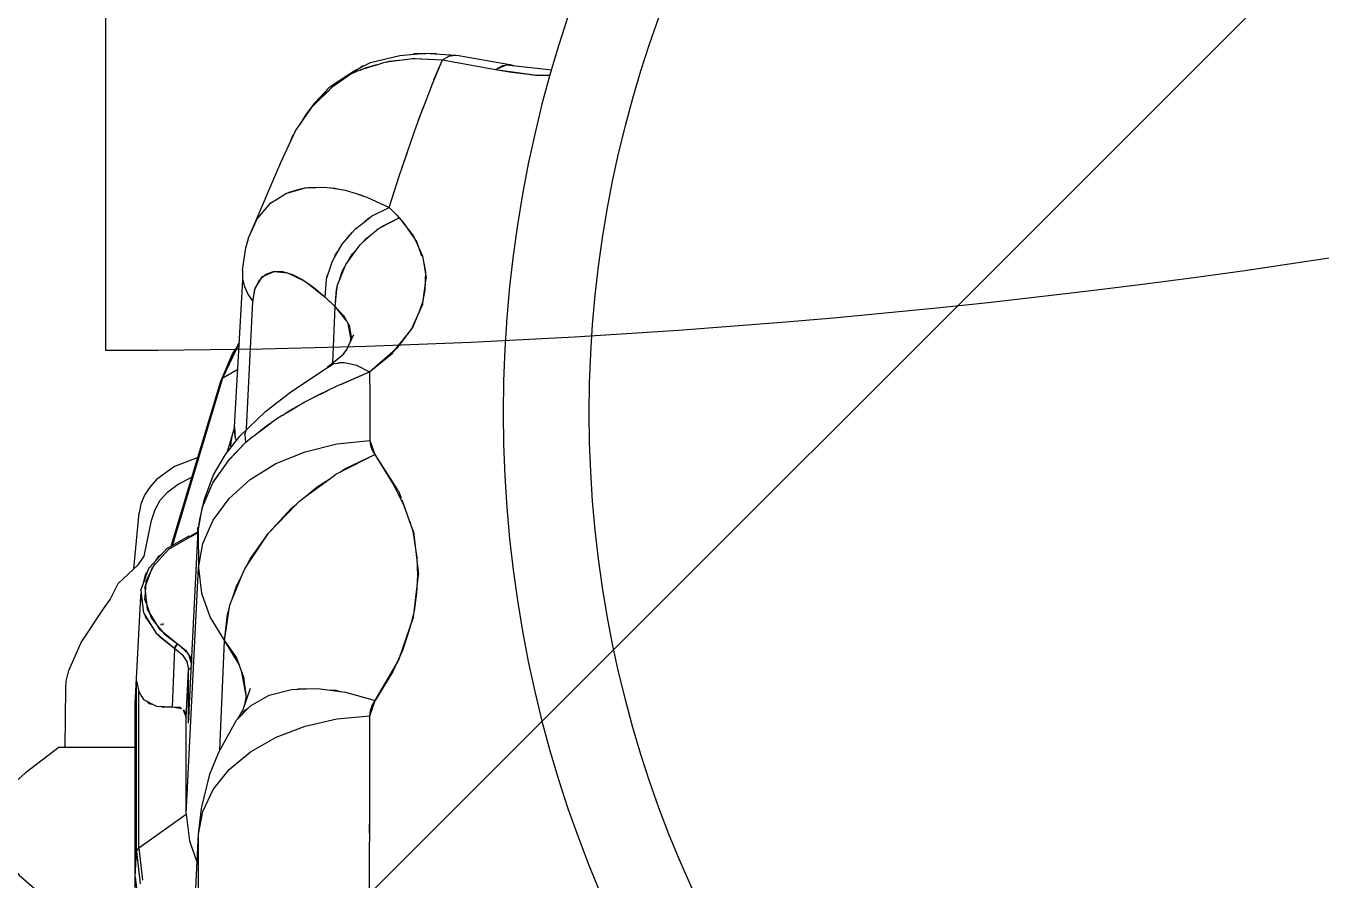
# Model space of a CAD drawing. Header units: millimetres. Extents: x 1084702 to 1166801, y 36632 to 124519.
# Drawn here: x 1102894.3 to 1103061, y 45964.1 to 46074.1 of the extents above; entities that cross this region are included whole.
import ezdxf

# ---------------------------------------------------------------- set-up
doc = ezdxf.new("R2010")
doc.units = ezdxf.units.MM
doc.header["$LTSCALE"] = 250
doc.linetypes.add('PHANTOM', pattern=[2.1, 1.25, -0.2, 0.125, -0.2, 0.125, -0.2])
doc.layers.get('0').update_dxf_attribs({"color": 255})
doc.layers.add('%posline', color=240, linetype='Continuous')
doc.layers.add('%symbol', color=1, linetype='Continuous')
doc.styles.add('ROMANS', font='ROMANS.shx', dxfattribs={"height": 100})
doc.dimstyles.new('dott', dxfattribs={"dimscale": 100, "dimtxt": 150, "dimasz": 0.01, "dimexe": 0.5, "dimexo": 1, "dimgap": 1, "dimtad": 1, "dimdsep": 46, "dimtxsty": 'ROMANS', "dimcen": 1.5, "dimclrd": 1, "dimclre": 1, "dimclrt": 2, "dimazin": 2, "dimtfac": 1, "dimtmove": 2, "dimatfit": 3, "dimldrblk": 'DOT', "dimfxl": 1, "dimtvp": 100, "dimtolj": 1, "dimarcsym": 0})

# ---------------------------------------------------------------- blocks, each defined once
blk = doc.blocks.new('_Dot')
at = {"color": 0, "linetype": 'ByBlock', "lineweight": -2}
blk.add_line((-0.5, 0), (-1, 0), dxfattribs=at)
at = {"color": 0, "linetype": 'ByBlock', "const_width": 0.5}
blk.add_lwpolyline([(-0.25, 0, 1), (0.25, 0, 1)], format="xyb", close=True, dxfattribs=at)
blk = doc.blocks.new('GENERATOR-CENTER')
blk.add_line((-1913.27, -700), (-1913.27, -1800))
at = {"linetype": 'PHANTOM'}
blk.add_arc((-1913.27, -750), 1050, 270, 2.7294, dxfattribs=at)
blk = doc.blocks.new('GENERATOR-BORDE')
for p, q in [((-1926.51, -394.72), (-1924.93, -426.7)), ((-1926.51, -394.72), (-1924.93, -426.7)), ((-1933.08, -415.91), (-1933.08, -421.21)), ((-1933.08, -415.91), (-1933.08, -421.21)), ((-1933.08, -421.21), (-1932.6, -417)), ((-1924.95, -417.31), (-1924.93, -426.7)), ((-1902.93, -417.91), (-1902.92, -423.48)), ((-1924.94, -419.99), (-1924.93, -426.7)), ((-1933.08, -421.21), (-1933.04, -420.85)), ((-1933.08, -421.21), (-1932.92, -424.47)), ((-1933.08, -421.21), (-1932.92, -424.47)), ((-1933.08, -421.21), (-1933.08, -443.16)), ((-1933.08, -421.21), (-1933.08, -443.16)), ((-1932.92, -424.47), (-1932.44, -420.28)), ((-1932.92, -424.47), (-1932.44, -420.29)), ((-1932.63, -424.95), (-1932.15, -420.78)), ((-1932.63, -424.95), (-1932.15, -420.79)), ((-1932.15, -420.79), (-1932.15, -420.79)), ((-1926.11, -425.82), (-1925.11, -423)), ((-1926.11, -425.82), (-1925.11, -423)), ((-1932.92, -424.47), (-1932.63, -424.95)), ((-1932.92, -424.47), (-1932.92, -446.44)), ((-1932.92, -424.47), (-1932.63, -424.95)), ((-1932.92, -424.47), (-1932.92, -446.44)), ((-1932.63, -424.95), (-1926.51, -429.28)), ((-1932.63, -424.95), (-1932.63, -445.05)), ((-1932.63, -424.95), (-1926.51, -429.28)), ((-1932.63, -424.95), (-1932.63, -445.05)), ((-1902.92, -423.47), (-1902.9, -427.99)), ((-1926.51, -429.28), (-1926.11, -425.82)), ((-1926.51, -429.28), (-1926.11, -425.82)), ((-1924.93, -426.7), (-1924.55, -429.99)), ((-1924.93, -426.7), (-1924.38, -429.62)), ((-1924.93, -426.7), (-1924.55, -429.99)), ((-1924.93, -426.7), (-1924.38, -429.62)), ((-1902.91, -426.83), (-1902.9, -429.23)), ((-1902.9, -427.99), (-1902.9, -432.08)), ((-1926.51, -429.28), (-1924.94, -460.98)), ((-1926.51, -429.28), (-1926.51, -441.72)), ((-1926.51, -429.28), (-1926.51, -441.72)), ((-1926.51, -429.28), (-1924.94, -460.98)), ((-1924.38, -429.62), (-1923.05, -432.43)), ((-1924.38, -429.62), (-1923.05, -432.43)), ((-1923.05, -432.43), (-1920.98, -435.01)), ((-1923.05, -432.43), (-1920.98, -435.01)), ((-1902.89, -432.07), (-1902.89, -434.99)), ((-1920.98, -435.01), (-1918.25, -437.29)), ((-1920.98, -435.01), (-1918.25, -437.29)), ((-1902.89, -434.99), (-1902.87, -441.92)), ((-1942.86, -437.88), (-1933.08, -437.88)), ((-1922.19, -437.53), (-1921.59, -451.59)), ((-1922.19, -437.53), (-1921.59, -451.59)), ((-1918.25, -437.29), (-1914.95, -439.17)), ((-1918.25, -437.29), (-1914.95, -439.17)), ((-1914.95, -439.17), (-1911.2, -440.6)), ((-1914.95, -439.17), (-1911.2, -440.6)), ((-1926.91, -442.71), (-1926.51, -441.72)), ((-1926.72, -442.55), (-1926.51, -441.72)), ((-1926.51, -441.72), (-1926.21, -447.91)), ((-1926.51, -441.72), (-1926.21, -447.91)), ((-1926.21, -440.99), (-1924.96, -465.74)), ((-1926.21, -440.99), (-1926.21, -447.91)), ((-1926.21, -440.99), (-1926.15, -442.44)), ((-1926.21, -440.99), (-1926.21, -447.91)), ((-1926.21, -440.99), (-1924.96, -465.74)), ((-1920.05, -441.35), (-1918.26, -443.23)), ((-1919.86, -441.54), (-1919.23, -442.61)), ((-1911.2, -440.6), (-1907.13, -441.53)), ((-1911.2, -440.6), (-1907.13, -441.53)), ((-1907.13, -441.53), (-1902.87, -441.92)), ((-1907.13, -441.53), (-1902.87, -441.92)), ((-1933.08, -443.16), (-1933.08, -443.42)), ((-1933.08, -443.16), (-1932.92, -446.44)), ((-1933.08, -443.16), (-1932.92, -446.44)), ((-1933.08, -443.42), (-1933.08, -443.53)), ((-1933.08, -443.42), (-1932.92, -446.68)), ((-1933.08, -443.42), (-1932.91, -446.75)), ((-1932, -444.04), (-1930.35, -443.16)), ((-1931.34, -443.53), (-1930.75, -443.37)), ((-1930.35, -443.16), (-1928.3, -443.1)), ((-1929.89, -443.15), (-1929.51, -443.05)), ((-1929.51, -443.05), (-1928.3, -443.1)), ((-1928.3, -443.1), (-1927.11, -442.86)), ((-1928.3, -443.1), (-1927.34, -443.02)), ((-1928.3, -443.1), (-1927.97, -450.6)), ((-1928.3, -443.1), (-1927.97, -450.6)), ((-1927.34, -443.02), (-1927.14, -442.87)), ((-1926.9, -442.68), (-1926.72, -442.55)), ((-1926.15, -442.44), (-1926.12, -442.65)), ((-1919.25, -442.18), (-1918.93, -442.66)), ((-1919.23, -442.61), (-1918.23, -445.48)), ((-1918.98, -443.32), (-1918.81, -444.31)), ((-1918.93, -442.66), (-1918.62, -442.85)), ((-1918.91, -442.54), (-1918.88, -442.69)), ((-1918.9, -442.55), (-1918.9, -442.6)), ((-1918.85, -442.6), (-1918.8, -442.74)), ((-1918.84, -442.61), (-1918.79, -442.74)), ((-1918.26, -443.23), (-1915.86, -444.57)), ((-1902.87, -441.92), (-1902.21, -443.89)), ((-1902.87, -441.92), (-1902.8, -442.6)), ((-1902.86, -442.04), (-1902.84, -442.03)), ((-1902.8, -442.6), (-1902.58, -443.26)), ((-1902.58, -443.26), (-1902.21, -443.89)), ((-1933.08, -443.53), (-1932.92, -446.68)), ((-1933.08, -443.56), (-1933.06, -443.62)), ((-1933.08, -443.58), (-1933.06, -443.71)), ((-1933.08, -443.58), (-1933.06, -443.71)), ((-1932.92, -446.44), (-1932.63, -445.05)), ((-1932.92, -446.44), (-1932.63, -445.05)), ((-1932.63, -445.05), (-1932.25, -444.36)), ((-1932.25, -444.36), (-1932, -444.04)), ((-1931.59, -443.82), (-1931.34, -443.53)), ((-1931.28, -443.51), (-1931.24, -443.64)), ((-1931.28, -443.51), (-1931.24, -443.64)), ((-1919.44, -447.74), (-1918.81, -444.31)), ((-1919.13, -446.92), (-1918.81, -444.31)), ((-1918.9, -443.56), (-1918.81, -444.3)), ((-1918.81, -444.31), (-1918.81, -444.31)), ((-1915.86, -444.57), (-1912.95, -445.32)), ((-1908.01, -445.25), (-1906, -444.98)), ((-1907.23, -445.21), (-1906.73, -445.07)), ((-1906, -444.98), (-1902.21, -443.89)), ((-1902.21, -443.89), (-1899.24, -448.97)), ((-1932.92, -446.44), (-1932.91, -446.75)), ((-1932.92, -446.44), (-1932.92, -446.44)), ((-1932.92, -446.44), (-1932.91, -446.75)), ((-1932.92, -446.68), (-1932.91, -446.73)), ((-1932.91, -446.75), (-1932.38, -457.33)), ((-1918.99, -445.25), (-1918.93, -445.26)), ((-1912.95, -445.32), (-1911.11, -445.4)), ((-1912.28, -445.35), (-1911.88, -445.44)), ((-1911.88, -445.44), (-1911.11, -445.4)), ((-1911.12, -445.4), (-1911.12, -445.4)), ((-1911.1, -445.4), (-1909.63, -445.46)), ((-1909.63, -445.46), (-1908.01, -445.25)), ((-1908.01, -445.25), (-1907.23, -445.21)), ((-1926.42, -448.92), (-1926.21, -447.91)), ((-1926.42, -448.92), (-1926.21, -447.91)), ((-1926.21, -447.91), (-1925.85, -448.16)), ((-1926.21, -447.91), (-1925.85, -448.16)), ((-1920.06, -449.37), (-1919.13, -446.92)), ((-1919.38, -447.41), (-1919.32, -447.42)), ((-1919.38, -447.41), (-1919.32, -447.42)), ((-1919.38, -447.42), (-1919.32, -447.42)), ((-1919.33, -447.12), (-1919.21, -447.14)), ((-1927.97, -450.6), (-1927.02, -449.84)), ((-1927.65, -451.21), (-1926.25, -449.93)), ((-1927.02, -449.84), (-1926.42, -448.92)), ((-1927.02, -449.84), (-1926.42, -448.92)), ((-1926.64, -449.26), (-1926.64, -449.26)), ((-1926.6, -450.37), (-1925.94, -449.36)), ((-1926.44, -448.95), (-1926.44, -448.95)), ((-1926.25, -449.93), (-1925.82, -448.6)), ((-1925.94, -449.36), (-1925.81, -448.77)), ((-1921.59, -451.59), (-1919.75, -448.54)), ((-1921.59, -451.59), (-1920.06, -449.37)), ((-1919.76, -448.56), (-1919.76, -448.57)), ((-1919.76, -448.56), (-1919.76, -448.57)), ((-1899.2, -449.04), (-1899.14, -449.15)), ((-1899.14, -449.15), (-1899.08, -449.32)), ((-1899.05, -449.41), (-1897.26, -454.62)), ((-1898.94, -449.72), (-1898.91, -449.72)), ((-1930.19, -452.4), (-1927.97, -450.6)), ((-1930.02, -452.16), (-1927.97, -450.6)), ((-1930.02, -453.14), (-1927.65, -451.21)), ((-1929.36, -452.47), (-1927.65, -451.21)), ((-1928.75, -451.23), (-1928.71, -451.17)), ((-1927.97, -450.6), (-1927.65, -451.21)), ((-1927.97, -450.6), (-1927.88, -450.93)), ((-1927.88, -450.93), (-1927.65, -451.21)), ((-1927.65, -451.21), (-1926.6, -450.37)), ((-1923.44, -454.58), (-1921.59, -451.59)), ((-1923.44, -454.58), (-1921.59, -451.59)), ((-1921.59, -451.59), (-1920.98, -455.69)), ((-1921.59, -451.59), (-1921.2, -454.98)), ((-1931.54, -455.67), (-1930.02, -453.14)), ((-1930.99, -453.51), (-1930.44, -452.6)), ((-1930.44, -452.6), (-1930.19, -452.4)), ((-1930.38, -453.73), (-1929.36, -452.47)), ((-1930.19, -452.4), (-1930.02, -452.16)), ((-1930.19, -453.43), (-1930.16, -453.47)), ((-1932.03, -455.24), (-1931.85, -454.94)), ((-1931.85, -454.94), (-1930.99, -453.51)), ((-1931.85, -454.94), (-1931.77, -454.61)), ((-1931.77, -454.61), (-1930.99, -453.51)), ((-1931.26, -455.2), (-1931.04, -454.55)), ((-1931.04, -454.55), (-1930.38, -453.73)), ((-1930.21, -453.46), (-1930.18, -453.49)), ((-1929.79, -453.77), (-1929.78, -453.61)), ((-1929.59, -453.8), (-1929.5, -453.68)), ((-1929.56, -453.68), (-1929.48, -453.58)), ((-1924.56, -457.73), (-1923.44, -454.58)), ((-1924.56, -457.73), (-1923.44, -454.58)), ((-1921.2, -454.98), (-1920.98, -455.69)), ((-1897.26, -454.62), (-1897.22, -454.95)), ((-1897.22, -454.95), (-1896.64, -460.09)), ((-1932.38, -457.33), (-1932.13, -456.21)), ((-1932.3, -457.73), (-1932.13, -456.21)), ((-1932.13, -456.21), (-1932.03, -455.24)), ((-1931.84, -458.41), (-1931.54, -455.67)), ((-1931.83, -456.87), (-1931.6, -456.2)), ((-1931.6, -456.2), (-1931.26, -455.2)), ((-1920.98, -455.69), (-1920.91, -456.15)), ((-1920.91, -456.15), (-1920.59, -456.94)), ((-1932.38, -457.33), (-1932.3, -457.73)), ((-1932.34, -458.1), (-1932.3, -457.73)), ((-1932.34, -458.1), (-1932.01, -459.01)), ((-1931.84, -458.41), (-1930.87, -461.08)), ((-1931.83, -456.87), (-1931.77, -457.78)), ((-1931.77, -457.78), (-1931.67, -459.27)), ((-1924.94, -460.98), (-1924.56, -457.73)), ((-1924.94, -460.98), (-1924.56, -457.73)), ((-1920.59, -456.94), (-1919.31, -460.07)), ((-1920.59, -456.94), (-1920.1, -458.5)), ((-1932.01, -459.01), (-1931.77, -460.06)), ((-1932.01, -459.01), (-1931.48, -460.47)), ((-1931.77, -460.06), (-1931.48, -460.47)), ((-1931.67, -459.27), (-1930.57, -461.53)), ((-1920.1, -458.5), (-1919.31, -460.07)), ((-1919.31, -460.07), (-1918.99, -460.86)), ((-1896.64, -460.09), (-1896.63, -460.13)), ((-1933.26, -460.83), (-1932.59, -468.04)), ((-1931.48, -460.47), (-1931.33, -460.88)), ((-1931.33, -460.88), (-1931.19, -461.08)), ((-1931.19, -461.08), (-1929, -463.45)), ((-1930.87, -461.08), (-1928.75, -463.39)), ((-1924.96, -465.74), (-1924.94, -460.98)), ((-1924.96, -465.74), (-1924.94, -460.98)), ((-1924.94, -460.98), (-1924.39, -464.12)), ((-1924.94, -460.98), (-1924.39, -464.12)), ((-1918.99, -460.86), (-1918.68, -461.32)), ((-1918.68, -461.32), (-1915.93, -465.44)), ((-1918.68, -461.32), (-1918.32, -462.03)), ((-1897.23, -465.24), (-1896.68, -460.52)), ((-1896.67, -460.47), (-1896.63, -460.13)), ((-1930.49, -461.85), (-1930, -462.52)), ((-1930, -462.52), (-1929.61, -462.79)), ((-1928.75, -463.39), (-1925.94, -464.99)), ((-1918.32, -462.03), (-1915.93, -465.44)), ((-1917.73, -462.74), (-1917.73, -462.88)), ((-1896.95, -462.89), (-1896.9, -462.89)), ((-1896.95, -462.89), (-1896.9, -462.89)), ((-1929, -463.45), (-1926.12, -465.1)), ((-1928.62, -463.48), (-1925.94, -464.99)), ((-1928.47, -463.76), (-1922.08, -485)), ((-1928.47, -463.76), (-1922.08, -485)), ((-1928.28, -463.87), (-1921.8, -485.44)), ((-1928.28, -463.87), (-1921.8, -485.44)), ((-1927.31, -464.42), (-1927.24, -464.47)), ((-1927.24, -464.47), (-1927.16, -464.51)), ((-1926.12, -465.1), (-1925.94, -464.99)), ((-1926.03, -465.05), (-1925.11, -465.56)), ((-1926.03, -465.05), (-1925.11, -465.56)), ((-1925.94, -464.99), (-1925.03, -465.57)), ((-1925.94, -464.99), (-1925.03, -465.5)), ((-1925.03, -464.2), (-1925.03, -466.15)), ((-1924.39, -464.12), (-1923.06, -467.13)), ((-1924.39, -464.12), (-1923.06, -467.13)), ((-1925.11, -465.56), (-1925.03, -465.63)), ((-1925.11, -465.56), (-1925.03, -465.63)), ((-1925.03, -466.15), (-1924.89, -466.21)), ((-1924.96, -465.74), (-1924.41, -468.84)), ((-1924.96, -465.74), (-1924.75, -467.19)), ((-1915.93, -465.44), (-1912.34, -469.16)), ((-1915.93, -465.44), (-1913.01, -468.6)), ((-1898.78, -469.74), (-1897.38, -465.88)), ((-1897.37, -465.86), (-1897.27, -465.56)), ((-1897.27, -465.56), (-1897.23, -465.28)), ((-1923.06, -467.13), (-1921, -469.91)), ((-1923.06, -467.13), (-1921, -469.91)), ((-1914.03, -467.41), (-1914.03, -467.5)), ((-1897.72, -466.8), (-1897.61, -466.83)), ((-1897.72, -466.82), (-1897.62, -466.85)), ((-1924.41, -468.84), (-1924.4, -468.86)), ((-1924.4, -468.85), (-1924.4, -468.87)), ((-1924.4, -468.86), (-1924.06, -469.65)), ((-1924.4, -468.87), (-1923.95, -469.9)), ((-1923.99, -469.81), (-1923.08, -471.92)), ((-1921, -469.91), (-1918.27, -472.36)), ((-1921, -469.91), (-1918.27, -472.36)), ((-1913.01, -468.6), (-1912.34, -469.16)), ((-1912.34, -469.16), (-1911.94, -469.58)), ((-1911.94, -469.58), (-1911.16, -470.16)), ((-1899.14, -470.74), (-1898.85, -469.93)), ((-1911.16, -470.16), (-1908.05, -472.45)), ((-1911.16, -470.16), (-1909.67, -471.41)), ((-1909.67, -471.41), (-1908.05, -472.45)), ((-1902.22, -475.56), (-1899.28, -470.95)), ((-1899.25, -470.9), (-1899.14, -470.74)), ((-1923.08, -471.92), (-1923.05, -471.96)), ((-1923.05, -471.95), (-1923.03, -471.99)), ((-1923.05, -471.96), (-1922.42, -472.86)), ((-1923.03, -471.99), (-1922.18, -473.2)), ((-1922.24, -473.12), (-1921.01, -474.88)), ((-1918.27, -472.36), (-1914.97, -474.39)), ((-1918.27, -472.36), (-1914.97, -474.39)), ((-1908.05, -472.45), (-1907.27, -473.03)), ((-1907.27, -473.03), (-1906.76, -473.28)), ((-1906.76, -473.28), (-1902.22, -475.56)), ((-1906.76, -473.28), (-1906.03, -473.75)), ((-1921.01, -474.88), (-1920.96, -474.93)), ((-1920.96, -474.93), (-1920.93, -474.97)), ((-1920.95, -474.94), (-1918.87, -477.09)), ((-1920.93, -474.97), (-1918.87, -477.09)), ((-1914.97, -474.39), (-1911.22, -475.93)), ((-1914.97, -474.39), (-1911.22, -475.93)), ((-1906.12, -473.6), (-1906.11, -473.7)), ((-1906.03, -473.75), (-1902.22, -475.56)), ((-1905.56, -473.88), (-1905.56, -473.97)), ((-1901.5, -474.42), (-1901.49, -474.42)), ((-1921.22, -475.95), (-1920.38, -478.72)), ((-1921.22, -475.95), (-1920.38, -478.72)), ((-1920.76, -476.62), (-1920.72, -477.14)), ((-1911.22, -475.93), (-1907.14, -476.93)), ((-1911.22, -475.93), (-1907.14, -476.93)), ((-1902.89, -477.36), (-1902.22, -475.56)), ((-1902.89, -477.36), (-1902.81, -476.73)), ((-1902.81, -476.73), (-1902.59, -476.13)), ((-1902.59, -476.13), (-1902.22, -475.56)), ((-1920.72, -477.14), (-1920.5, -478.29)), ((-1920.5, -478.29), (-1920.32, -478.96)), ((-1920.36, -478.7), (-1920.27, -477.88)), ((-1920.29, -479.13), (-1920.21, -477.69)), ((-1920.27, -477.88), (-1920.22, -477.74)), ((-1920.21, -477.69), (-1920.11, -477.42)), ((-1918.96, -478.14), (-1918.87, -477.09)), ((-1918.96, -478.14), (-1918.87, -477.09)), ((-1918.96, -478.14), (-1918.73, -478.93)), ((-1918.96, -478.14), (-1918.73, -478.93)), ((-1918.87, -477.09), (-1918.28, -477.62)), ((-1918.28, -477.62), (-1917.46, -478.24)), ((-1917.47, -478.22), (-1916.16, -479.28)), ((-1917.29, -478.36), (-1915.58, -479.66)), ((-1907.14, -476.93), (-1902.89, -477.36)), ((-1907.14, -476.93), (-1902.89, -477.36)), ((-1902.9, -482.46), (-1902.89, -477.36)), ((-1920.4, -478.49), (-1920.3, -479.04)), ((-1920.37, -478.67), (-1920.37, -478.67)), ((-1920.36, -478.7), (-1920.29, -479.13)), ((-1920.32, -478.95), (-1920.28, -479.06)), ((-1920.32, -478.96), (-1920.3, -479.04)), ((-1920.32, -478.96), (-1920.3, -479.04)), ((-1920.3, -479.01), (-1920.28, -479.08)), ((-1920.3, -479.04), (-1920.29, -479.13)), ((-1920.3, -479.04), (-1920.29, -479.13)), ((-1920.29, -479.13), (-1919.22, -498.03)), ((-1918.78, -478.87), (-1917.93, -495.26)), ((-1918.78, -478.87), (-1917.93, -495.26)), ((-1916.16, -479.28), (-1915.48, -479.73)), ((-1916.06, -479.35), (-1916.01, -479.33)), ((-1916.06, -479.35), (-1916.01, -479.33)), ((-1915.49, -479.73), (-1914.98, -480.11)), ((-1914.98, -480.11), (-1914.15, -480.61)), ((-1914.17, -480.59), (-1913.07, -481.31)), ((-1913.93, -480.74), (-1912.1, -481.84)), ((-1913.07, -481.31), (-1911.98, -481.91)), ((-1912.77, -481.44), (-1912.67, -481.53)), ((-1912.58, -481.55), (-1912.51, -481.62)), ((-1911.99, -481.91), (-1911.23, -482.36)), ((-1911.23, -482.36), (-1910.56, -482.7)), ((-1910.57, -482.68), (-1909.73, -483.14)), ((-1910.39, -482.78), (-1908.31, -483.81)), ((-1909.73, -483.14), (-1908.06, -483.93)), ((-1902.91, -486.2), (-1902.9, -483.12)), ((-1902.9, -483.12), (-1902.9, -482.45)), ((-1922.08, -485), (-1921.8, -485.44)), ((-1922.08, -485), (-1921.8, -485.44)), ((-1922.08, -485), (-1920.58, -488.51)), ((-1908.08, -483.93), (-1907.16, -484.38)), ((-1907.16, -484.38), (-1906.77, -484.55)), ((-1906.78, -484.54), (-1906.29, -484.77)), ((-1906.55, -484.64), (-1902.91, -486.2)), ((-1906.29, -484.77), (-1902.91, -486.2)), ((-1905.55, -485.07), (-1905.55, -485.08)), ((-1921.8, -485.44), (-1919.87, -486.54)), ((-1921.8, -485.44), (-1919.68, -489.92)), ((-1921.8, -485.44), (-1919.87, -486.54)), ((-1921.8, -485.44), (-1920.31, -488.91)), ((-1908.57, -486.61), (-1908.33, -486.76)), ((-1908.33, -486.76), (-1907.9, -487.03)), ((-1908.33, -486.76), (-1908.19, -486.93)), ((-1905.25, -485.2), (-1905.23, -485.22)), ((-1904.6, -487.06), (-1902.91, -486.2)), ((-1902.91, -486.2), (-1899.28, -489.4)), ((-1902.91, -486.2), (-1899.98, -488.63)), ((-1921.01, -487.28), (-1920.11, -489.17)), ((-1908.19, -486.93), (-1906.33, -488.46)), ((-1908.19, -486.93), (-1907.9, -487.03)), ((-1907.9, -487.03), (-1907.52, -487.27)), ((-1907.66, -487.37), (-1907.36, -494.59)), ((-1907.66, -487.37), (-1907.36, -494.59)), ((-1907.52, -487.27), (-1907.03, -487.33)), ((-1907.03, -487.33), (-1906.48, -487.39)), ((-1907.03, -487.33), (-1906.74, -487.42)), ((-1906.74, -487.42), (-1906.48, -487.39)), ((-1906.48, -487.39), (-1906.17, -487.42)), ((-1906.17, -487.42), (-1905.33, -487.23)), ((-1905.33, -487.23), (-1904.78, -487.1)), ((-1905.33, -487.23), (-1904.93, -487.17)), ((-1905.01, -487.15), (-1905.01, -487.18)), ((-1904.93, -487.17), (-1904.78, -487.1)), ((-1904.78, -487.1), (-1904.6, -487.06)), ((-1920.58, -488.51), (-1920.31, -488.91)), ((-1920.32, -488.87), (-1920.11, -489.17)), ((-1920.31, -488.91), (-1919.85, -489.56)), ((-1920.11, -489.17), (-1919.87, -489.52)), ((-1920.09, -489.22), (-1919.89, -489.64)), ((-1919.89, -489.64), (-1919.71, -489.84)), ((-1906.33, -488.46), (-1906.19, -488.58)), ((-1906.33, -488.46), (-1905.84, -489.07)), ((-1905.84, -489.07), (-1904.96, -491.02)), ((-1899.98, -488.63), (-1899.62, -489.07)), ((-1899.55, -489.16), (-1898.12, -490.94)), ((-1899.28, -489.4), (-1897.37, -491.93)), ((-1905.7, -492.42), (-1905.34, -490.33)), ((-1905.56, -492.17), (-1905.29, -490.72)), ((-1905.37, -490.11), (-1905.29, -490.72)), ((-1898.01, -491.08), (-1897.52, -491.68)), ((-1897.52, -491.68), (-1897.47, -491.79)), ((-1907.36, -494.59), (-1905.87, -492.74)), ((-1906.26, -493.47), (-1905.56, -492.17)), ((-1897.47, -491.8), (-1896.06, -494.94)), ((-1897.37, -491.93), (-1896.6, -493.73)), ((-1908.64, -495.82), (-1907.36, -494.59)), ((-1908.64, -495.82), (-1907.66, -494.88)), ((-1907.66, -494.88), (-1907.36, -494.59)), ((-1907.36, -494.59), (-1906.26, -493.47)), ((-1907.36, -494.59), (-1907.09, -497.28)), ((-1907.36, -494.59), (-1907.19, -496.82)), ((-1896.06, -494.94), (-1896.05, -495.03)), ((-1896.05, -495.03), (-1895.64, -498.26)), ((-1919.03, -497.21), (-1918.58, -496.21)), ((-1918.58, -496.21), (-1917.93, -495.26)), ((-1917.93, -495.26), (-1917.63, -496.98)), ((-1917.93, -495.26), (-1917.67, -496.86)), ((-1910.95, -497.67), (-1908.64, -495.82)), ((-1910.09, -497.07), (-1908.64, -495.82)), ((-1908.64, -495.82), (-1908.48, -498.07)), ((-1908.64, -495.82), (-1908.64, -495.83)), ((-1919.29, -499.29), (-1919.27, -498.24)), ((-1919.27, -498.24), (-1919.17, -497.83)), ((-1919.18, -497.73), (-1919.13, -497.63)), ((-1919.18, -497.73), (-1919.17, -497.83)), ((-1919.17, -497.83), (-1919.13, -497.63)), ((-1919.13, -497.63), (-1919.03, -497.21)), ((-1917.67, -496.86), (-1917.1, -498.03)), ((-1917.63, -496.98), (-1916.7, -498.48)), ((-1917.1, -498.03), (-1916.29, -498.78)), ((-1913.49, -498.96), (-1911.27, -497.89)), ((-1912.85, -498.74), (-1911.5, -498.05)), ((-1911.5, -498.05), (-1910.09, -497.07)), ((-1911.27, -497.89), (-1911.16, -497.84)), ((-1911.16, -497.84), (-1910.95, -497.67)), ((-1908.48, -498.07), (-1908.4, -498.33)), ((-1908.4, -498.33), (-1908.14, -499.15)), ((-1908.4, -498.33), (-1908.38, -498.53)), ((-1907.19, -496.82), (-1907.11, -497.08)), ((-1907.09, -497.28), (-1905.98, -500.03)), ((-1906.84, -497.89), (-1906.44, -499.12)), ((-1895.98, -500.41), (-1895.64, -498.27)), ((-1895.7, -497.8), (-1895.69, -497.79)), ((-1895.64, -498.27), (-1895.64, -498.27)), ((-1919.29, -499.29), (-1918.84, -502.17)), ((-1916.7, -498.48), (-1915.19, -499.14)), ((-1916.29, -498.78), (-1915.28, -499.13)), ((-1916.25, -498.8), (-1916.24, -498.69)), ((-1915.28, -499.13), (-1914.13, -499.11)), ((-1915.19, -499.14), (-1913.49, -498.96)), ((-1914.5, -499.07), (-1914.48, -499.12)), ((-1914.4, -499.06), (-1914.37, -499.11)), ((-1914.13, -499.11), (-1912.85, -498.74)), ((-1908.38, -498.53), (-1908.14, -499.15)), ((-1908.29, -498.76), (-1908.27, -498.74)), ((-1908.29, -498.76), (-1908.27, -498.74)), ((-1908.14, -499.15), (-1907.74, -500.39)), ((-1906.44, -499.12), (-1906.14, -499.63)), ((-1905.98, -500.03), (-1904.52, -502.06)), ((-1895.67, -498.47), (-1895.66, -498.47)), ((-1895.67, -498.47), (-1895.66, -498.47)), ((-1907.74, -500.39), (-1907.44, -500.91)), ((-1907.44, -500.91), (-1906.92, -501.82)), ((-1907.44, -500.91), (-1907.29, -501.31)), ((-1907.29, -501.31), (-1906.92, -501.82)), ((-1905.61, -500.54), (-1905.15, -501.34)), ((-1905.15, -501.34), (-1904.52, -502.06)), ((-1897.09, -503.32), (-1896.09, -501.08)), ((-1896.87, -503), (-1896.23, -501.13)), ((-1896.21, -501.07), (-1896.2, -501.05)), ((-1896.09, -501.08), (-1895.98, -500.41)), ((-1918.84, -502.17), (-1918.52, -503.39)), ((-1918.53, -503.36), (-1918.53, -503.38)), ((-1918.53, -503.38), (-1918.52, -503.39)), ((-1918.53, -503.38), (-1918.52, -503.39)), ((-1918.52, -503.39), (-1918.51, -503.46)), ((-1906.92, -501.82), (-1906.45, -502.63)), ((-1906.45, -502.63), (-1905.83, -503.35)), ((-1905.83, -503.35), (-1905.12, -504.17)), ((-1905.83, -503.35), (-1905.46, -503.86)), ((-1904.52, -502.06), (-1904.15, -502.57)), ((-1904.15, -502.57), (-1903.81, -502.87)), ((-1903.81, -502.87), (-1902.31, -504.18)), ((-1903.81, -502.87), (-1903.41, -503.32)), ((-1903.41, -503.32), (-1902.31, -504.18)), ((-1898.59, -505.45), (-1896.87, -503)), ((-1897.26, -503.69), (-1897.11, -503.34)), ((-1918.51, -503.46), (-1917.69, -505.22)), ((-1905.46, -503.86), (-1905.12, -504.17)), ((-1905.12, -504.17), (-1904.72, -504.62)), ((-1904.72, -504.62), (-1903.61, -505.49)), ((-1902.31, -504.18), (-1901.78, -504.65)), ((-1901.78, -504.65), (-1901.58, -504.75)), ((-1901.58, -504.75), (-1899.11, -506.05)), ((-1901.58, -504.75), (-1901.35, -504.93)), ((-1901.35, -504.93), (-1899.11, -506.05)), ((-1899.11, -506.05), (-1898.13, -504.8)), ((-1897.99, -504.62), (-1897.26, -503.69)), ((-1917.71, -505.16), (-1917.34, -505.97)), ((-1917.67, -505.25), (-1917.33, -505.99)), ((-1917.34, -505.97), (-1917.33, -505.99)), ((-1917.33, -505.99), (-1917.32, -506)), ((-1917.32, -506), (-1915.66, -507.91)), ((-1903.61, -505.49), (-1902.88, -506.06)), ((-1903.61, -505.49), (-1903.09, -505.95)), ((-1903.09, -505.95), (-1902.88, -506.06)), ((-1902.88, -506.06), (-1902.65, -506.24)), ((-1902.65, -506.24), (-1900.4, -507.35)), ((-1900.7, -505.26), (-1900.66, -505.24)), ((-1900.4, -507.35), (-1899.41, -506.36)), ((-1900.08, -505.54), (-1900.07, -505.57)), ((-1899.41, -506.36), (-1899.11, -506.05)), ((-1899.19, -506.13), (-1899.11, -506.05)), ((-1899.11, -506.05), (-1898.59, -505.45)), ((-1915.66, -507.91), (-1915.61, -507.95)), ((-1915.61, -507.94), (-1915.57, -507.99)), ((-1915.6, -507.95), (-1915.2, -508.21)), ((-1915.57, -507.99), (-1915.09, -508.27)), ((-1915.11, -508.26), (-1913.63, -509.2)), ((-1903.27, -508.71), (-1900.4, -507.35)), ((-1900.4, -507.35), (-1899.11, -511.39)), ((-1913.63, -509.2), (-1913.41, -509.26)), ((-1913.42, -509.25), (-1913.27, -509.34)), ((-1913.4, -509.26), (-1911.47, -509.83)), ((-1913.27, -509.34), (-1911.79, -509.78)), ((-1912.76, -509.45), (-1912.74, -509.5)), ((-1912.58, -509.51), (-1912.56, -509.55)), ((-1911.79, -509.78), (-1911.45, -509.84)), ((-1911.45, -509.84), (-1911.31, -509.88)), ((-1911.31, -509.88), (-1911.11, -509.89)), ((-1911.11, -509.89), (-1910.51, -509.97)), ((-1911.07, -509.89), (-1909.86, -509.95)), ((-1910.51, -509.97), (-1909.82, -509.95)), ((-1909.82, -509.95), (-1908.77, -510)), ((-1908.77, -510), (-1907.94, -509.88)), ((-1907.95, -509.88), (-1907.38, -509.85)), ((-1907.92, -509.88), (-1906.83, -509.71)), ((-1907.38, -509.85), (-1906.82, -509.71)), ((-1906.82, -509.71), (-1906.08, -509.6)), ((-1906.08, -509.6), (-1904.66, -509.15)), ((-1904.66, -509.15), (-1903.97, -508.97)), ((-1904.65, -509.15), (-1903.68, -508.84)), ((-1903.97, -508.97), (-1903.68, -508.84)), ((-1903.68, -508.84), (-1903.27, -508.71)), ((-1899.11, -511.39), (-1898.89, -512.04)), ((-1898.89, -512.04), (-1898.83, -512.23)), ((-1898.83, -512.23), (-1898.74, -512.5)), ((-1898.81, -512.28), (-1898.1, -514.36)), ((-1898.74, -512.5), (-1897.99, -514.67)), ((-1897.99, -514.66), (-1896.83, -518.02)), ((-1913.04, -515.99), (-1912.84, -516.49)), ((-1912.84, -516.49), (-1912.66, -516.77)), ((-1912.45, -517.23), (-1910.3, -520.32)), ((-1911.87, -518.05), (-1911.08, -519.34)), ((-1896.83, -518.02), (-1896.72, -518.32)), ((-1896.72, -518.32), (-1896.61, -518.64)), ((-1896.71, -518.34), (-1895.96, -520.32)), ((-1911.08, -519.34), (-1909.94, -520.89)), ((-1911.08, -519.34), (-1910.63, -519.85)), ((-1896.61, -518.64), (-1895.86, -520.59)), ((-1910.3, -520.32), (-1907.59, -522.97)), ((-1909.94, -520.89), (-1908.12, -522.82)), ((-1909.94, -520.89), (-1909.33, -521.54)), ((-1909.65, -520.96), (-1908.86, -521.86)), ((-1909.33, -521.54), (-1909.33, -521.54)), ((-1909.33, -521.54), (-1908.12, -522.82)), ((-1895.86, -520.58), (-1894.84, -523.28)), ((-1908.86, -521.86), (-1908.12, -522.45)), ((-1908.12, -522.82), (-1907.89, -523)), ((-1907.89, -523), (-1906.03, -524.21)), ((-1907.87, -523.02), (-1907.85, -523.04)), ((-1907.85, -523.04), (-1907.65, -523.16)), ((-1907.59, -522.97), (-1905.45, -524.48)), ((-1894.84, -523.28), (-1894.65, -523.72)), ((-1906.68, -523.61), (-1906.22, -523.98)), ((-1906.22, -523.98), (-1905.45, -524.48)), ((-1906.03, -524.21), (-1905.45, -524.48)), ((-1905.45, -524.48), (-1904.46, -524.95)), ((-1905.45, -524.48), (-1903.76, -525.66)), ((-1905.45, -524.48), (-1903.76, -525.66)), ((-1905.45, -524.48), (-1905.45, -524.48)), ((-1904.46, -524.95), (-1904.12, -525.06)), ((-1904.12, -525.06), (-1903.44, -525.36)), ((-1904.11, -525.07), (-1902.01, -525.75)), ((-1894.65, -523.72), (-1894.54, -524.01)), ((-1894.63, -523.78), (-1893.54, -526.39)), ((-1894.54, -524.01), (-1893.54, -526.39)), ((-1894.49, -524.13), (-1894.48, -524.13)), ((-1886.69, -525.11), (-1882.34, -524.51)), ((-1886.69, -525.11), (-1884.67, -524.77)), ((-1884.67, -524.77), (-1881.29, -524.39)), ((-1883.15, -524.62), (-1883.12, -524.6)), ((-1882.22, -524.49), (-1881.57, -524.4)), ((-1881.57, -524.4), (-1879.68, -524.34)), ((-1903.44, -525.36), (-1901.98, -525.76)), ((-1901.99, -525.75), (-1901.07, -526.05)), ((-1901.07, -526.05), (-1900.73, -526.1)), ((-1900.74, -526.09), (-1900.36, -526.19)), ((-1900.72, -526.1), (-1898.38, -526.4)), ((-1900.36, -526.19), (-1898.34, -526.41)), ((-1898.35, -526.41), (-1897.4, -526.53)), ((-1897.4, -526.53), (-1897.22, -526.53)), ((-1897.22, -526.53), (-1893.54, -526.39)), ((-1897.22, -526.53), (-1897.04, -526.55)), ((-1897.04, -526.55), (-1893.54, -526.39)), ((-1893.54, -526.39), (-1886.69, -525.11)), ((-1893.54, -526.39), (-1886.69, -525.11)), ((-1893.54, -526.39), (-1892.61, -526.88)), ((-1891.7, -526.98), (-1884.85, -525.77)), ((-1886.69, -525.11), (-1885.76, -525.63)), ((-1886.69, -525.11), (-1885.3, -525.75)), ((-1885.76, -525.63), (-1885.45, -525.68)), ((-1885.3, -525.71), (-1885.3, -525.75)), ((-1885.13, -525.73), (-1884.85, -525.77)), ((-1884.85, -525.77), (-1884.4, -525.63)), ((-1897.25, -527.17), (-1895.72, -527.2)), ((-1895.72, -527.2), (-1894.36, -527.24)), ((-1892.61, -526.88), (-1892.51, -526.89)), ((-1892.51, -526.89), (-1892.42, -526.93)), ((-1892.51, -526.89), (-1892.18, -526.92)), ((-1892.42, -526.93), (-1892.18, -526.92)), ((-1892.18, -526.92), (-1891.7, -526.98))]:
    blk.add_line(p, q)
for points in [[(-1942.86, -437.88), (-1947.23, -434.54), (-1948.83, -433.13), (-1949.97, -431.5), (-1950.66, -429.64), (-1950.89, -427.56), (-1950.57, -425.41), (-1949.6, -423.36), (-1948, -421.4), (-1944.54, -418.42), (-1943.5, -416.92), (-1942.62, -415.01), (-1941.89, -412.7), (-1941.33, -410), (-1940.93, -406.89), (-1940.61, -399.48), (-1940.53, -385.09), (-1940.4, -382.35), (-1940.09, -381.67), (-1938.91, -380.51), (-1933.08, -378.23)], [(-1924.55, -429.99), (-1923.49, -434.42), (-1922.33, -437.25), (-1920.05, -441.35)], [(-1942.11, -437.88), (-1942.02, -445.46), (-1941.95, -446.4), (-1941.61, -447.74), (-1940.03, -451.38), (-1937.16, -455.7), (-1936.31, -456.9), (-1935.27, -458.94), (-1932.65, -461.42), (-1931.92, -462.49), (-1931, -467.05), (-1930.53, -468.5), (-1929.87, -469.68), (-1928.9, -470.75), (-1927.57, -471.73), (-1925.8, -472.63)], [(-1897.68, -453.38), (-1898.67, -450.32), (-1899.92, -447.65), (-1902.21, -443.89)], [(-1927.16, -449.81), (-1927.15, -449.81)], [(-1902.22, -475.56), (-1899.84, -471.68), (-1898.49, -469.02), (-1897.35, -465.73), (-1896.84, -462.27), (-1896.74, -460.01), (-1896.87, -457.7), (-1897.19, -455.45), (-1897.68, -453.4)], [(-1925.12, -475.13), (-1928.01, -474.01), (-1930.33, -472.36), (-1931.22, -471.38), (-1931.9, -470.32), (-1932.36, -469.19), (-1932.59, -468.04)], [(-1924.75, -467.19), (-1924.17, -469.82), (-1923, -472.94), (-1921.47, -475.58), (-1919.63, -477.94), (-1916.32, -481.1), (-1913.06, -483.62), (-1908.57, -486.61)], [(-1895.98, -500.41), (-1895.72, -499.08), (-1895.82, -496.7), (-1896.11, -495.17), (-1896.6, -493.73)], [(-1918.43, -503.61), (-1914.35, -513.17), (-1912.45, -517.23)], [(-1907.85, -523.04), (-1904.92, -524.97), (-1902.79, -526.02), (-1899.04, -526.95), (-1895.81, -527.21), (-1891.82, -526.97)], [(-1885.3, -525.71), (-1879.47, -525.07)], [(-1879.68, -524.34), (-1880.96, -524.37), (-1881.28, -524.39)]]:
    blk.add_lwpolyline(points)
for radius in [158.85, 147.81]:
    blk.add_circle((-1726.88, -480.95), radius)
blk = doc.blocks.new('BL_1-deck_B4_2')
blk.add_blockref('GENERATOR-CENTER', (87054.78, 16083.83))
at = {"xscale": -1, "rotation": 180}
blk.add_blockref('GENERATOR-BORDE', (87078.4, 13794.84), dxfattribs=at)

msp = doc.modelspace()

# ---------------------------------------------------------------- hatches: boundary and pattern name
at = {"layer": '%symbol', "true_color": 0x939598}
h = msp.add_hatch(dxfattribs=at)
h.set_pattern_fill('ANSI31', color=252, scale=100)
h.paths.add_polyline_path([(1097892.6, 52632.31), (1097892.6, 43032.31), (1109392.6, 43032.31), (1109392.6, 52632.31)])

# ---------------------------------------------------------------- block references
msp.add_blockref('BL_1-deck_B4_2', (1017763.01, 31748.48))

# ---------------------------------------------------------------- leaders
at = {"layer": '%posline', "linetype": 'ByBlock'}
msp.add_leader([(1106280.81, 47363.31), (1101490.53, 42238.05)], dimstyle='dott', override={"dimasz": 2, "dimgap": 1, "dimtad": 0, "dimclrd": 256}, dxfattribs=at)

doc.saveas('drawing.dxf')
